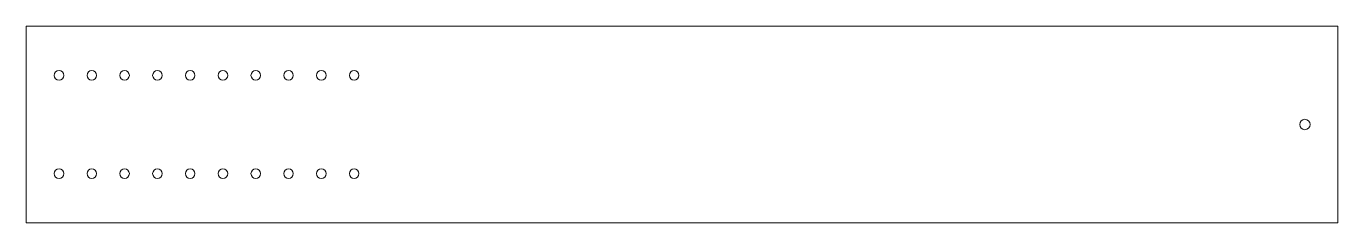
# Model space of a CAD drawing. Header units: inches. Extents: x 0 to 20, y 0 to 3.
import ezdxf

# ---------------------------------------------------------------- set-up
doc = ezdxf.new("R2010")
doc.units = ezdxf.units.IN
doc.header["$MEASUREMENT"] = 0

msp = doc.modelspace()

# ---------------------------------------------------------------- linework, layer by layer
at = {"color": 7, "linetype": 'Continuous', "lineweight": 15}
for p, q in [((20, 3), (0, 3)), ((0, 3), (0, 0)), ((20, 0), (20, 3)), ((0, 0), (20, 0))]:
    msp.add_line(p, q, dxfattribs=at)
for centre, radius in [((0.5, 2.25), 0.0725), ((1, 2.25), 0.0725), ((1.5, 2.25), 0.0725), ((2, 2.25), 0.0725), ((2.5, 2.25), 0.0725), ((3, 2.25), 0.0725), ((3.5, 2.25), 0.0725), ((4, 2.25), 0.0725), ((4.5, 2.25), 0.0725), ((5, 2.25), 0.0725), ((19.5, 1.5), 0.079), ((0.5, 0.75), 0.0725), ((1, 0.75), 0.0725), ((1.5, 0.75), 0.0725), ((2, 0.75), 0.0725), ((2.5, 0.75), 0.0725), ((3, 0.75), 0.0725), ((3.5, 0.75), 0.0725), ((4, 0.75), 0.0725), ((4.5, 0.75), 0.0725), ((5, 0.75), 0.0725)]:
    msp.add_circle(centre, radius, dxfattribs=at)

doc.saveas('drawing.dxf')
